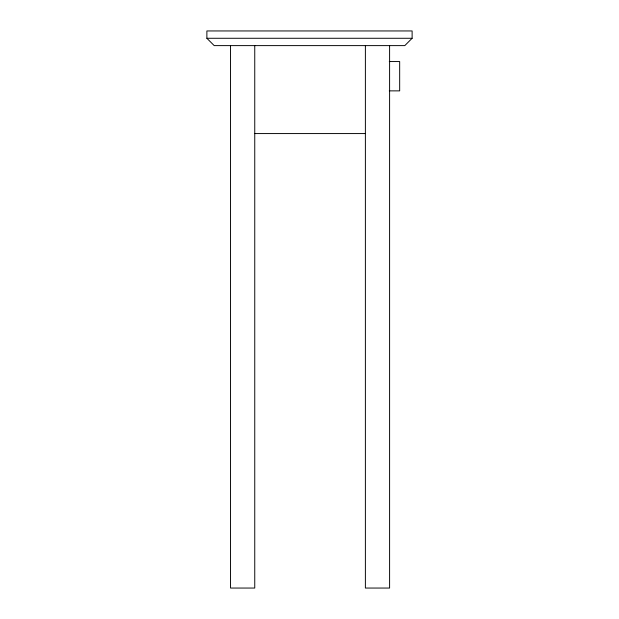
<?xml version="1.0" encoding="UTF-8"?>
<svg xmlns="http://www.w3.org/2000/svg" width="619" height="619" viewBox="0 0 619 619"><rect width="100%" height="100%" fill="white"/><g stroke="black" fill="none" stroke-linecap="round" stroke-linejoin="round"><path stroke-width="0.93" d="M412.122 38.277L404.795 45.613L214.205 45.613L206.878 38.277L206.878 30.95L412.122 30.95L412.122 38.277L206.878 38.277M389.274 61.552L399.673 61.552L399.673 90.869L389.274 90.869M254.749 133.572L365.388 133.572M389.599 45.613L389.599 588.05L365.388 588.05L365.388 45.613M254.749 45.613L254.749 588.05L230.539 588.05L230.539 45.613"/></g></svg>
